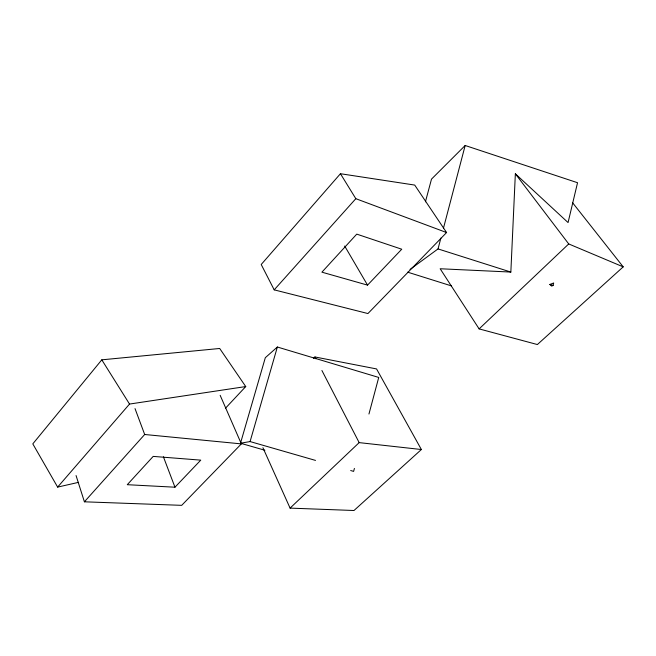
<?xml version="1.0" encoding="UTF-8"?>
<svg xmlns="http://www.w3.org/2000/svg" width="656" height="656" viewBox="0 0 656 656"><rect width="100%" height="100%" fill="white"/><g stroke="black" fill="none" stroke-linecap="round" stroke-linejoin="round"><path stroke-width="0.98" d="M572.54 202.696L623.2 266.869L537.371 344.548L479.118 328.894L440.16 268.755L510.844 272.06L515.354 173.799L568.063 222.564L577.542 182.721L465.17 145.493L431.5 179.121L425.432 201.818M553.082 285.483L553.68 282.982L549.859 284.458L551.647 286.098L553.082 285.483L549.859 284.458M410 269.452L438.028 248.919L440.873 238.087M443.456 228.239L465.17 145.493M354.412 468.417L353.617 471.385L350.689 470.541M368.951 414.026L378.733 377.438L277.357 347.016L265.311 357.709L240.49 443.235L250.075 441.57L315.52 460.414M250.075 441.57L277.357 347.016M225.434 408.27L245.738 386.564L219.694 348.475L101.795 359.832L32.8 443.874L57.638 487.105L78.548 482.349M57.638 487.105L129.527 404.063L245.738 386.564M340.439 173.717L261.211 264.499L274.192 289.854L367.926 313.552L446.58 232.544L414.715 185.074L340.439 173.717L355.823 198.686L446.58 232.544M76.055 475.543L84.403 501.807L144.681 434.493L241.359 443.891L220.162 395.314M274.192 289.854L355.823 198.686M174.963 487.203L200.761 460.135L153.192 456.396L127.272 484.702L174.963 487.203L163.393 456.773M367.54 285.122L401.751 249.214L356.757 234.126L321.907 272.174L367.54 285.122L344.687 246.033M313.502 358.438L314.921 356.962L376.56 368.934L421.373 449.524L353.986 510.507L290.083 508.113L262.925 447.72M241.359 443.891L181.696 505.341L84.403 501.807M290.083 508.113L359.168 442.62L421.373 449.524M479.118 328.894L568.727 243.942L623.2 266.869M241.465 443.513L264.885 450.246M407.671 272.166L451.41 285.893M438.028 248.919L510.844 272.06M515.354 173.799L568.727 243.942M101.795 359.832L129.527 404.063M314.921 356.962L315.856 358.766M321.907 370.492L359.168 442.62M135.021 408.606L144.681 434.493"/></g></svg>
